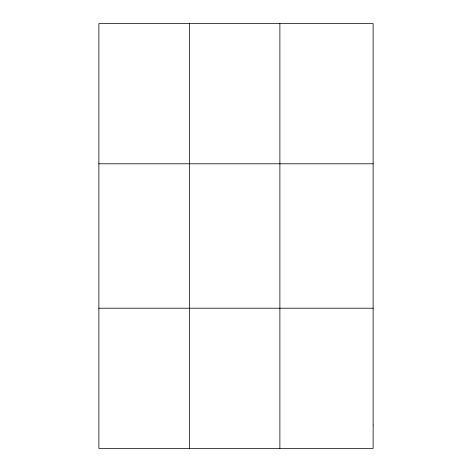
<?xml version="1.0" encoding="UTF-8"?>
<svg xmlns="http://www.w3.org/2000/svg" width="472" height="472" viewBox="0 0 472 472"><rect width="100%" height="100%" fill="white"/><g stroke="black" fill="none" stroke-linecap="round" stroke-linejoin="round"><path stroke-width="0.71" d="M189.372 448.4L189.372 23.6M279.884 448.4L279.884 23.6M98.866 163.784L373.134 163.784M98.866 308.216L373.134 308.216M373.134 425.036L373.134 448.4L98.866 448.4L98.866 23.6L373.134 23.6L373.134 425.036"/></g></svg>
